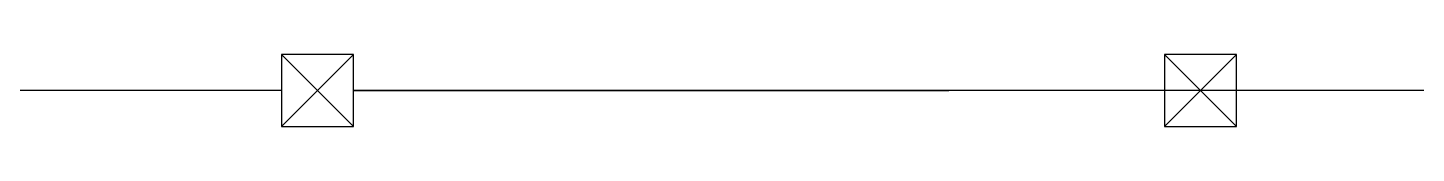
# Model space of a CAD drawing. Extents: x 33 to 1815, y -14679 to 245.
# Drawn here: x 43.01 to 48.81, y 10.54 to 10.84 of the extents above; entities that cross this region are included whole.
import ezdxf

# ---------------------------------------------------------------- set-up
doc = ezdxf.new("R2010")
doc.units = 0
doc.header["$MEASUREMENT"] = 0
doc.layers.add('PILAR', color=5, linetype='CONTINUOUS')
doc.layers.add('VARANDA', color=1, linetype='CONTINUOUS')

msp = doc.modelspace()

# ---------------------------------------------------------------- linework, layer by layer
at = {"layer": 'PILAR'}
for p, q in [((44.0727, 10.8423), (44.3727, 10.5423)), ((44.0727, 10.5423), (44.3727, 10.8423)), ((47.7558, 10.8421), (48.0558, 10.5421)), ((47.7558, 10.5421), (48.0558, 10.8421))]:
    msp.add_line(p, q, dxfattribs=at)
for points in [[(44.3727, 10.5423), (44.3727, 10.8423), (44.0727, 10.8423), (44.0727, 10.5423)], [(48.0558, 10.5421), (48.0558, 10.8421), (47.7558, 10.8421), (47.7558, 10.5421)]]:
    msp.add_lwpolyline(points, close=True, dxfattribs=at)
at = {"layer": 'VARANDA'}
for p, q in [((44.0727, 10.6923), (33.3227, 10.6923)), ((55.1227, 10.6923), (44.3727, 10.6923)), ((44.3727, 10.6923), (46.8561, 10.6923))]:
    msp.add_line(p, q, dxfattribs=at)

doc.saveas('drawing.dxf')
